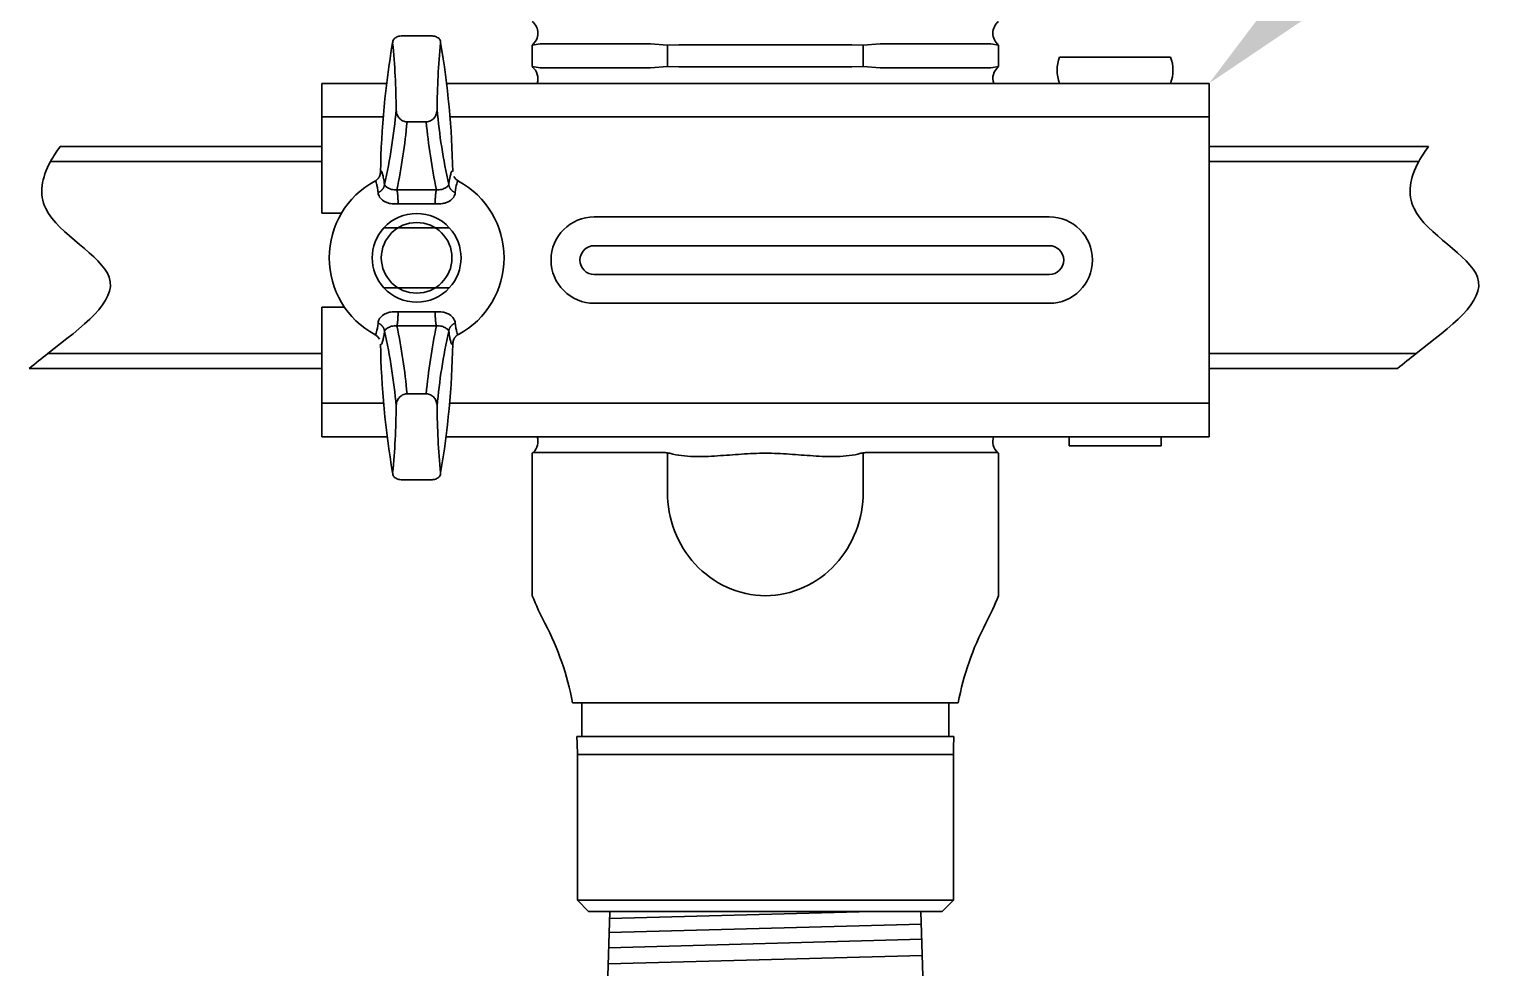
# Model space of a CAD drawing. Header units: centimetres. Extents: x 394264 to 551709, y 50011 to 59011.
# Drawn here: x 545143.4 to 545308.2, y 51736.2 to 51842.4 of the extents above; entities that cross this region are included whole.
import ezdxf

# ---------------------------------------------------------------- set-up
doc = ezdxf.new("R2010")
doc.units = ezdxf.units.CM
doc.layers.add('0-KRCN-YNG-DETAY-ÇERÇEVE', color=71, linetype='Continuous', lineweight=40)
doc.layers.add('T-DETAY', color=9, linetype='Continuous', lineweight=30)

# ---------------------------------------------------------------- blocks, each defined once
blk = doc.blocks.new('G$C7454597B')
at = {"layer": 'T-DETAY'}
for p, q in [((287.791, -733.889, 69118.556), (289.278, -733.889, 69118.556)), ((295.073, -734.43, 69118.556), (295.516, -734.349, 69118.556)), ((295.073, -735.631, 69118.556), (295.073, -734.43, 69118.556)), ((295.516, -734.349, 69118.556), (301.766, -734.349, 69118.556)), ((301.766, -734.349, 69118.556), (302.718, -734.43, 69118.556)), ((302.718, -734.43, 69118.556), (303.364, -734.411, 69118.556)), ((302.718, -735.631, 69118.556), (302.718, -734.43, 69118.556)), ((303.364, -734.411, 69118.556), (313.152, -734.411, 69118.556)), ((313.152, -734.411, 69118.556), (313.797, -734.43, 69118.556)), ((313.797, -734.43, 69118.556), (314.75, -734.349, 69118.556)), ((313.797, -735.631, 69118.556), (313.797, -734.43, 69118.556)), ((314.75, -734.349, 69118.556), (321, -734.349, 69118.556)), ((321, -734.349, 69118.556), (321.442, -734.43, 69118.556)), ((321.442, -735.631, 69118.556), (321.442, -734.43, 69118.556)), ((295.073, -735.631, 69118.556), (295.516, -735.712, 69118.556)), ((301.766, -735.712, 69118.556), (302.718, -735.631, 69118.556)), ((302.718, -735.631, 69118.556), (303.364, -735.65, 69118.556)), ((303.364, -735.65, 69118.556), (313.152, -735.65, 69118.556)), ((313.152, -735.65, 69118.556), (313.797, -735.631, 69118.556)), ((313.797, -735.631, 69118.556), (314.75, -735.712, 69118.556)), ((321, -735.712, 69118.556), (321.442, -735.631, 69118.556)), ((324.899, -735.098, 69118.556), (331.17, -735.098, 69118.556)), ((295.516, -735.712, 69118.556), (301.766, -735.712, 69118.556)), ((314.75, -735.712, 69118.556), (321, -735.712, 69118.556)), ((283.165, -738.479, 69118.556), (283.165, -736.587, 69118.556)), ((283.165, -736.587, 69118.556), (286.873, -736.587, 69118.556)), ((290.192, -736.587, 69118.556), (333.351, -736.587, 69118.556)), ((333.351, -738.479, 69118.556), (333.351, -736.587, 69118.556)), ((283.165, -738.479, 69118.556), (286.661, -738.479, 69118.556)), ((283.165, -743.923, 69118.556), (283.165, -738.479, 69118.556)), ((287.992, -738.764, 69118.556), (289.077, -738.764, 69118.556)), ((290.408, -738.479, 69118.556), (333.351, -738.479, 69118.556)), ((333.351, -754.684, 69118.556), (333.351, -738.479, 69118.556)), ((268.382, -740.159, 69118.556), (283.165, -740.159, 69118.556)), ((333.351, -740.159, 69118.556), (345.766, -740.159, 69118.556)), ((267.822, -741.01, 69118.556), (283.165, -741.01, 69118.556)), ((333.351, -741.01, 69118.556), (345.206, -741.01, 69118.556)), ((287.42, -742.607, 69118.556), (289.649, -742.607, 69118.556)), ((283.165, -743.923, 69118.556), (284.287, -743.923, 69118.556)), ((287.486, -743.395, 69118.556), (289.583, -743.395, 69118.556)), ((286.687, -744.753, 69118.556), (290.382, -744.753, 69118.556)), ((298.582, -744.136, 69118.556), (324.313, -744.136, 69118.556)), ((298.582, -745.767, 69118.556), (324.313, -745.767, 69118.556)), ((298.582, -747.396, 69118.556), (324.313, -747.396, 69118.556)), ((286.687, -748.155, 69118.556), (290.382, -748.155, 69118.556)), ((283.165, -754.684, 69118.556), (283.165, -749.24, 69118.556)), ((283.165, -749.24, 69118.556), (284.45, -749.24, 69118.556)), ((287.486, -749.513, 69118.556), (289.583, -749.513, 69118.556)), ((298.582, -749.027, 69118.556), (324.313, -749.027, 69118.556)), ((287.42, -750.301, 69118.556), (289.649, -750.301, 69118.556)), ((267.673, -751.867, 69118.556), (283.165, -751.867, 69118.556)), ((333.351, -751.867, 69118.556), (345.056, -751.867, 69118.556)), ((266.618, -752.718, 69118.556), (283.165, -752.718, 69118.556)), ((333.351, -752.718, 69118.556), (344.002, -752.718, 69118.556)), ((287.992, -754.144, 69118.556), (289.077, -754.144, 69118.556)), ((283.165, -756.576, 69118.556), (283.165, -754.684, 69118.556)), ((283.165, -754.684, 69118.556), (286.682, -754.684, 69118.556)), ((290.387, -754.684, 69118.556), (333.351, -754.684, 69118.556)), ((333.351, -756.576, 69118.556), (333.351, -754.684, 69118.556)), ((283.165, -756.576, 69118.556), (286.91, -756.576, 69118.556)), ((290.164, -756.576, 69118.556), (333.351, -756.576, 69118.556)), ((325.43, -757.087, 69118.556), (325.43, -756.576, 69118.556)), ((325.43, -757.087, 69118.556), (330.64, -757.087, 69118.556)), ((330.64, -757.087, 69118.556), (330.64, -756.576, 69118.556)), ((295.073, -757.51, 69118.556), (295.127, -757.464, 69118.556)), ((295.073, -759.704, 69118.556), (295.073, -757.51, 69118.556)), ((295.127, -757.464, 69118.556), (302.594, -757.464, 69118.556)), ((302.594, -757.464, 69118.556), (302.718, -757.51, 69118.556)), ((302.718, -759.704, 69118.556), (302.718, -757.51, 69118.556)), ((302.718, -757.51, 69118.556), (302.857, -757.51, 69118.556)), ((313.659, -757.51, 69118.556), (313.797, -757.51, 69118.556)), ((313.797, -757.51, 69118.556), (313.922, -757.464, 69118.556)), ((313.797, -759.704, 69118.556), (313.797, -757.51, 69118.556)), ((313.922, -757.464, 69118.556), (321.389, -757.464, 69118.556)), ((321.389, -757.464, 69118.556), (321.442, -757.51, 69118.556)), ((321.442, -759.704, 69118.556), (321.442, -757.51, 69118.556)), ((287.791, -759.019, 69118.556), (289.278, -759.019, 69118.556)), ((295.073, -765.566, 69118.556), (295.073, -759.704, 69118.556)), ((321.442, -765.566, 69118.556), (321.442, -759.704, 69118.556)), ((297.354, -771.625, 69118.556), (319.162, -771.625, 69118.556)), ((297.88, -773.539, 69118.556), (297.88, -771.625, 69118.556)), ((318.635, -773.539, 69118.556), (318.635, -771.625, 69118.556)), ((297.593, -773.539, 69118.556), (318.923, -773.539, 69118.556)), ((297.625, -774.555, 69118.556), (318.891, -774.555, 69118.556)), ((297.625, -782.789, 69118.556), (297.625, -774.555, 69118.556)), ((318.891, -782.789, 69118.556), (318.891, -774.555, 69118.556)), ((297.625, -782.789, 69118.556), (318.891, -782.789, 69118.556)), ((297.625, -782.789, 69118.556), (298.263, -783.427, 69118.556)), ((298.263, -783.427, 69118.556), (318.253, -783.427, 69118.556)), ((299.326, -787.689, 69118.556), (299.459, -783.427, 69118.556)), ((299.447, -783.833, 69118.556), (314.265, -783.434, 69118.556)), ((317.057, -783.427, 69118.556), (317.189, -787.689, 69118.556)), ((318.253, -783.427, 69118.556), (318.891, -782.789, 69118.556)), ((299.422, -784.619, 69118.556), (317.079, -784.144, 69118.556)), ((299.395, -785.482, 69118.556), (317.106, -785.005, 69118.556)), ((299.367, -786.393, 69118.556), (317.134, -785.916, 69118.556))]:
    blk.add_line(p, q, dxfattribs=at)
blk.add_circle((288.534, -746.454, 69118.556), 1.998, dxfattribs=at)
for centre, radius, start, end in [((294.542, -733.747, 69118.556), 0.851, 308.68219, 51.31781), ((321.974, -733.747, 69118.556), 0.851, 128.68219, 231.31781), ((335.181, -742.486, 69118.556), 48.699, 170.30117, 178.92708), ((246.401, -738.322, 69118.556), 40.977, 0.35308, 5.65794), ((330.672, -738.322, 69118.556), 40.981, 174.34233, 179.64666), ((241.88, -742.487, 69118.556), 48.706, 1.07354, 9.6982), ((294.542, -736.314, 69118.556), 0.851, 341.12003, 51.31781), ((321.974, -736.314, 69118.556), 0.851, 128.68219, 198.95238), ((326.817, -735.842, 69118.556), 2.057, 158.79203, 201.20797), ((329.252, -735.842, 69118.556), 2.057, 338.79203, 21.20797), ((255.068, -735.181, 69118.556), 32.439, 347.31861, 354.89109), ((321.998, -735.181, 69118.556), 32.436, 185.10858, 192.68173), ((252.19, -735.401, 69118.556), 35.959, 348.44047, 354.63466), ((324.881, -735.401, 69118.556), 35.961, 185.3655, 191.55937), ((273.67, -744.249, 69118.556), 6.685, 142.27747, 151.01448), ((351.053, -744.249, 69118.556), 6.685, 142.27757, 151.01438), ((288.534, -746.454, 69118.556), 4.944, 118.4856, 241.48446), ((285.454, -741.471, 69118.556), 1.043, 338.95521, 351.97411), ((291.132, -741.613, 69118.556), 0.547, 205.44659, 244.71409), ((288.534, -746.454, 69118.556), 4.944, 298.50469, 61.47092), ((288.534, -746.454, 69118.556), 2.512, 137.36439, 222.63561), ((288.534, -746.454, 69118.556), 2.512, 42.63561, 137.36439), ((288.534, -746.454, 69118.556), 2.512, 317.36439, 42.63561), ((298.582, -746.581, 69118.556), 2.446, 90, 270), ((324.313, -746.581, 69118.556), 2.446, 270, 90), ((298.582, -746.581, 69118.556), 0.815, 90, 270), ((324.313, -746.581, 69118.556), 0.815, 270, 90), ((288.534, -746.454, 69118.556), 2.512, 222.63561, 317.36439), ((252.188, -757.507, 69118.556), 35.961, 5.3655, 11.55937), ((324.879, -757.506, 69118.556), 35.959, 168.44047, 174.63466), ((285.937, -751.295, 69118.556), 0.547, 25.44659, 64.71409), ((335.188, -750.421, 69118.556), 48.706, 181.07354, 189.6982), ((255.071, -757.726, 69118.556), 32.436, 5.10858, 12.68173), ((322.001, -757.727, 69118.556), 32.439, 167.31861, 174.89109), ((241.887, -750.421, 69118.556), 48.699, 350.30117, 358.92708), ((291.615, -751.437, 69118.556), 1.043, 158.9552, 171.97412), ((288.733, -779.052, 69118.556), 34.388, 127.76529, 130.02261), ((366.117, -779.052, 69118.556), 34.388, 127.76528, 130.02261), ((246.397, -754.586, 69118.556), 40.981, 354.34233, 359.64666), ((330.668, -754.586, 69118.556), 40.977, 180.35308, 185.65794), ((294.542, -756.846, 69118.556), 0.851, 313.43254, 18.48242), ((321.974, -756.846, 69118.556), 0.851, 161.51758, 226.56746), ((303.987, -750.307, 69118.556), 7.291, 258.98473, 261.08807), ((312.529, -750.307, 69118.556), 7.291, 278.91193, 281.01527), ((309.906, -759.704, 69118.556), 15.949, 201.57191, 207.74848), ((306.61, -759.704, 69118.556), 15.949, 332.25152, 338.43119), ((281.676, -774.555, 69118.556), 15.949, 10.58596, 27.74848), ((334.84, -774.555, 69118.556), 15.949, 152.25152, 169.41404), ((281.676, -774.555, 69118.556), 15.949, 0, 3.65282), ((334.84, -774.555, 69118.556), 15.949, 176.34718, 180)]:
    blk.add_arc(centre, radius, start, end, dxfattribs=at)
for points, knots in [([(287.791, -733.889, 69118.556), (287.699, -733.889, 69118.556), (287.609, -733.9, 69118.556), (287.45, -733.94, 69118.556), (287.381, -733.97, 69118.556), (287.217, -734.078, 69118.556), (287.166, -734.176, 69118.556), (287.179, -734.282, 69118.556)], [0, 0, 0, 0, 0.25, 0.25, 0.5, 0.5, 1, 1, 1, 1]), ([(289.89, -734.282, 69118.556), (289.897, -734.229, 69118.556), (289.887, -734.179, 69118.556), (289.837, -734.084, 69118.556), (289.797, -734.042, 69118.556), (289.688, -733.97, 69118.556), (289.619, -733.94, 69118.556), (289.46, -733.9, 69118.556), (289.37, -733.889, 69118.556), (289.278, -733.889, 69118.556)], [0, 0, 0, 0, 0.25, 0.25, 0.5, 0.5, 0.75, 0.75, 1, 1, 1, 1]), ([(287.377, -738.069, 69118.556), (287.379, -738.155, 69118.556), (287.393, -738.238, 69118.556), (287.45, -738.399, 69118.556), (287.49, -738.474, 69118.556), (287.599, -738.607, 69118.556), (287.666, -738.663, 69118.556), (287.819, -738.742, 69118.556), (287.904, -738.764, 69118.556), (287.992, -738.764, 69118.556)], [0, 0, 0, 0, 0.25, 0.25, 0.5, 0.5, 0.75, 0.75, 1, 1, 1, 1]), ([(289.077, -738.764, 69118.556), (289.164, -738.764, 69118.556), (289.249, -738.742, 69118.556), (289.402, -738.664, 69118.556), (289.469, -738.608, 69118.556), (289.578, -738.475, 69118.556), (289.619, -738.399, 69118.556), (289.675, -738.238, 69118.556), (289.69, -738.154, 69118.556), (289.691, -738.069, 69118.556)], [0, 0, 0, 0, 0.25, 0.25, 0.5, 0.5, 0.75, 0.75, 1, 1, 1, 1]), ([(267.673, -751.867, 69118.556), (269.615, -750.35, 69118.556), (273.434, -747.632, 69118.556), (266.873, -744.455, 69118.556), (267.325, -741.92, 69118.556), (267.822, -741.01, 69118.556)], [0, 0, 0, 0, 0.413345, 0.787126, 1, 1, 1, 1]), ([(345.206, -741.01, 69118.556), (344.708, -741.92, 69118.556), (344.257, -744.455, 69118.556), (350.817, -747.632, 69118.556), (346.999, -750.35, 69118.556), (345.056, -751.867, 69118.556)], [0, 0, 0, 0, 0.212874, 0.586655, 1, 1, 1, 1]), ([(286.352, -742.763, 69118.556), (286.341, -742.652, 69118.556), (286.327, -742.558, 69118.556), (286.298, -742.395, 69118.556), (286.282, -742.326, 69118.556), (286.25, -742.207, 69118.556), (286.235, -742.156, 69118.556), (286.202, -742.097, 69118.556), (286.184, -742.091, 69118.556), (286.16, -742.13, 69118.556)], [0, 0, 0, 0, 0.25, 0.25, 0.5, 0.5, 0.75, 0.75, 1, 1, 1, 1]), ([(286.491, -741.574, 69118.556), (286.511, -741.532, 69118.556), (286.531, -741.533, 69118.556), (286.56, -741.576, 69118.556), (286.57, -741.598, 69118.556), (286.589, -741.65, 69118.556), (286.599, -741.681, 69118.556), (286.627, -741.784, 69118.556), (286.645, -741.865, 69118.556), (286.681, -742.058, 69118.556), (286.699, -742.171, 69118.556), (286.715, -742.302, 69118.556)], [0, 0, 0, 0, 0.25, 0.25, 0.375, 0.375, 0.5, 0.5, 0.75, 0.75, 1, 1, 1, 1]), ([(290.354, -742.302, 69118.556), (290.386, -742.039, 69118.556), (290.422, -741.855, 69118.556), (290.479, -741.647, 69118.556), (290.498, -741.591, 69118.556), (290.538, -741.533, 69118.556), (290.558, -741.533, 69118.556), (290.578, -741.574, 69118.556)], [0, 0, 0, 0, 0.5, 0.5, 0.75, 0.75, 1, 1, 1, 1]), ([(290.908, -742.13, 69118.556), (290.884, -742.091, 69118.556), (290.867, -742.097, 69118.556), (290.834, -742.156, 69118.556), (290.819, -742.207, 69118.556), (290.771, -742.384, 69118.556), (290.739, -742.541, 69118.556), (290.717, -742.763, 69118.556)], [0, 0, 0, 0, 0.25, 0.25, 0.5, 0.5, 1, 1, 1, 1]), ([(287.486, -743.395, 69118.556), (287.339, -743.409, 69118.556), (287.194, -743.405, 69118.556), (286.983, -743.369, 69118.556), (286.915, -743.352, 69118.556), (286.788, -743.307, 69118.556), (286.728, -743.278, 69118.556), (286.572, -743.181, 69118.556), (286.493, -743.1, 69118.556), (286.389, -742.935, 69118.556), (286.36, -742.848, 69118.556), (286.352, -742.763, 69118.556)], [0, 0, 0, 0, 0.25, 0.25, 0.375, 0.375, 0.5, 0.5, 0.75, 0.75, 1, 1, 1, 1]), ([(286.715, -742.302, 69118.556), (286.724, -742.332, 69118.556), (286.743, -742.362, 69118.556), (286.8, -742.424, 69118.556), (286.84, -742.457, 69118.556), (286.953, -742.523, 69118.556), (287.027, -742.556, 69118.556), (287.205, -742.604, 69118.556), (287.311, -742.618, 69118.556), (287.42, -742.607, 69118.556)], [0, 0, 0, 0, 0.25, 0.25, 0.5, 0.5, 0.75, 0.75, 1, 1, 1, 1]), ([(290.717, -742.763, 69118.556), (290.708, -742.848, 69118.556), (290.681, -742.933, 69118.556), (290.577, -743.099, 69118.556), (290.499, -743.18, 69118.556), (290.341, -743.278, 69118.556), (290.283, -743.306, 69118.556), (290.156, -743.351, 69118.556), (290.087, -743.369, 69118.556), (289.878, -743.405, 69118.556), (289.73, -743.409, 69118.556), (289.583, -743.395, 69118.556)], [0, 0, 0, 0, 0.25, 0.25, 0.5, 0.5, 0.625, 0.625, 0.75, 0.75, 1, 1, 1, 1]), ([(289.649, -742.607, 69118.556), (289.757, -742.618, 69118.556), (289.862, -742.605, 69118.556), (290.041, -742.557, 69118.556), (290.115, -742.523, 69118.556), (290.227, -742.458, 69118.556), (290.268, -742.425, 69118.556), (290.326, -742.362, 69118.556), (290.344, -742.332, 69118.556), (290.354, -742.302, 69118.556)], [0, 0, 0, 0, 0.25, 0.25, 0.5, 0.5, 0.75, 0.75, 1, 1, 1, 1]), ([(286.352, -750.145, 69118.556), (286.36, -750.06, 69118.556), (286.388, -749.975, 69118.556), (286.492, -749.809, 69118.556), (286.57, -749.728, 69118.556), (286.728, -749.63, 69118.556), (286.786, -749.602, 69118.556), (286.913, -749.556, 69118.556), (286.982, -749.539, 69118.556), (287.191, -749.503, 69118.556), (287.339, -749.499, 69118.556), (287.486, -749.513, 69118.556)], [0, 0, 0, 0, 0.25, 0.25, 0.5, 0.5, 0.625, 0.625, 0.75, 0.75, 1, 1, 1, 1]), ([(289.583, -749.513, 69118.556), (289.729, -749.499, 69118.556), (289.874, -749.503, 69118.556), (290.086, -749.539, 69118.556), (290.154, -749.556, 69118.556), (290.28, -749.601, 69118.556), (290.34, -749.63, 69118.556), (290.497, -749.727, 69118.556), (290.575, -749.807, 69118.556), (290.68, -749.973, 69118.556), (290.708, -750.059, 69118.556), (290.717, -750.145, 69118.556)], [0, 0, 0, 0, 0.25, 0.25, 0.375, 0.375, 0.5, 0.5, 0.75, 0.75, 1, 1, 1, 1]), ([(286.16, -750.778, 69118.556), (286.184, -750.817, 69118.556), (286.202, -750.81, 69118.556), (286.235, -750.752, 69118.556), (286.25, -750.701, 69118.556), (286.298, -750.524, 69118.556), (286.329, -750.366, 69118.556), (286.352, -750.145, 69118.556)], [0, 0, 0, 0, 0.25, 0.25, 0.5, 0.5, 1, 1, 1, 1]), ([(287.42, -750.301, 69118.556), (287.311, -750.29, 69118.556), (287.206, -750.303, 69118.556), (287.027, -750.351, 69118.556), (286.954, -750.384, 69118.556), (286.842, -750.45, 69118.556), (286.801, -750.483, 69118.556), (286.743, -750.546, 69118.556), (286.724, -750.576, 69118.556), (286.715, -750.606, 69118.556)], [0, 0, 0, 0, 0.25, 0.25, 0.5, 0.5, 0.75, 0.75, 1, 1, 1, 1]), ([(290.354, -750.606, 69118.556), (290.344, -750.576, 69118.556), (290.326, -750.546, 69118.556), (290.268, -750.484, 69118.556), (290.228, -750.451, 69118.556), (290.116, -750.385, 69118.556), (290.042, -750.351, 69118.556), (289.864, -750.303, 69118.556), (289.758, -750.29, 69118.556), (289.649, -750.301, 69118.556)], [0, 0, 0, 0, 0.25, 0.25, 0.5, 0.5, 0.75, 0.75, 1, 1, 1, 1]), ([(290.717, -750.145, 69118.556), (290.728, -750.256, 69118.556), (290.742, -750.35, 69118.556), (290.771, -750.512, 69118.556), (290.787, -750.582, 69118.556), (290.819, -750.701, 69118.556), (290.834, -750.752, 69118.556), (290.867, -750.81, 69118.556), (290.885, -750.817, 69118.556), (290.908, -750.778, 69118.556)], [0, 0, 0, 0, 0.25, 0.25, 0.5, 0.5, 0.75, 0.75, 1, 1, 1, 1]), ([(286.715, -750.606, 69118.556), (286.682, -750.869, 69118.556), (286.646, -751.053, 69118.556), (286.589, -751.26, 69118.556), (286.57, -751.317, 69118.556), (286.531, -751.374, 69118.556), (286.511, -751.375, 69118.556), (286.491, -751.333, 69118.556)], [0, 0, 0, 0, 0.5, 0.5, 0.75, 0.75, 1, 1, 1, 1]), ([(290.578, -751.333, 69118.556), (290.558, -751.375, 69118.556), (290.538, -751.375, 69118.556), (290.509, -751.332, 69118.556), (290.499, -751.31, 69118.556), (290.479, -751.257, 69118.556), (290.47, -751.226, 69118.556), (290.442, -751.124, 69118.556), (290.423, -751.043, 69118.556), (290.388, -750.85, 69118.556), (290.37, -750.737, 69118.556), (290.354, -750.606, 69118.556)], [0, 0, 0, 0, 0.25, 0.25, 0.375, 0.375, 0.5, 0.5, 0.75, 0.75, 1, 1, 1, 1]), ([(287.992, -754.144, 69118.556), (287.905, -754.144, 69118.556), (287.819, -754.166, 69118.556), (287.667, -754.244, 69118.556), (287.599, -754.3, 69118.556), (287.491, -754.433, 69118.556), (287.45, -754.509, 69118.556), (287.394, -754.67, 69118.556), (287.379, -754.753, 69118.556), (287.377, -754.838, 69118.556)], [0, 0, 0, 0, 0.25, 0.25, 0.5, 0.5, 0.75, 0.75, 1, 1, 1, 1]), ([(289.691, -754.838, 69118.556), (289.69, -754.753, 69118.556), (289.675, -754.67, 69118.556), (289.619, -754.509, 69118.556), (289.578, -754.434, 69118.556), (289.47, -754.301, 69118.556), (289.403, -754.244, 69118.556), (289.249, -754.165, 69118.556), (289.164, -754.144, 69118.556), (289.077, -754.144, 69118.556)], [0, 0, 0, 0, 0.25, 0.25, 0.5, 0.5, 0.75, 0.75, 1, 1, 1, 1]), ([(313.659, -757.51, 69118.556), (313.441, -757.576, 69118.556), (313.219, -757.616, 69118.556), (312.773, -757.672, 69118.556), (312.548, -757.686, 69118.556), (311.87, -757.705, 69118.556), (311.418, -757.686, 69118.556), (310.516, -757.628, 69118.556), (310.065, -757.59, 69118.556), (309.163, -757.53, 69118.556), (308.711, -757.51, 69118.556), (307.807, -757.51, 69118.556), (307.355, -757.53, 69118.556), (306.453, -757.59, 69118.556), (306.003, -757.628, 69118.556), (305.101, -757.685, 69118.556), (304.648, -757.705, 69118.556), (303.971, -757.686, 69118.556), (303.745, -757.672, 69118.556), (303.298, -757.616, 69118.556), (303.073, -757.575, 69118.556), (302.857, -757.51, 69118.556)], [0, 0, 0, 0, 0.0625, 0.0625, 0.125, 0.125, 0.25, 0.25, 0.375, 0.375, 0.5, 0.5, 0.625, 0.625, 0.75, 0.75, 0.875, 0.875, 0.9375, 0.9375, 1, 1, 1, 1]), ([(287.179, -758.626, 69118.556), (287.172, -758.679, 69118.556), (287.182, -758.729, 69118.556), (287.232, -758.823, 69118.556), (287.271, -758.866, 69118.556), (287.381, -758.938, 69118.556), (287.449, -758.967, 69118.556), (287.609, -759.008, 69118.556), (287.699, -759.019, 69118.556), (287.791, -759.019, 69118.556)], [0, 0, 0, 0, 0.25, 0.25, 0.5, 0.5, 0.75, 0.75, 1, 1, 1, 1]), ([(289.278, -759.019, 69118.556), (289.37, -759.019, 69118.556), (289.46, -759.008, 69118.556), (289.619, -758.968, 69118.556), (289.688, -758.938, 69118.556), (289.852, -758.829, 69118.556), (289.903, -758.731, 69118.556), (289.89, -758.626, 69118.556)], [0, 0, 0, 0, 0.25, 0.25, 0.5, 0.5, 1, 1, 1, 1]), ([(302.718, -759.704, 69118.556), (302.718, -761.207, 69118.556), (303.278, -762.687, 69118.556), (305.296, -764.885, 69118.556), (306.752, -765.566, 69118.556), (309.013, -765.566, 69118.556), (309.752, -765.402, 69118.556), (311.111, -764.786, 69118.556), (311.726, -764.334, 69118.556), (313.235, -762.691, 69118.556), (313.797, -761.193, 69118.556), (313.797, -759.704, 69118.556)], [0, 0, 0, 0, 0.25, 0.25, 0.5, 0.5, 0.625, 0.625, 0.75, 0.75, 1, 1, 1, 1])]:
    blk.add_open_spline(points, degree=3, knots=knots, dxfattribs=at)
for points, weights in [([(286.16, -742.13, 69118.556), (286.342, -742.034, 69118.556), (286.43, -741.851, 69118.556)], [1, 0.950801653525, 1]), ([(286.43, -741.851, 69118.556), (286.493, -741.72, 69118.556), (286.491, -741.574, 69118.556)], [1, 0.974048048839, 1]), ([(286.352, -742.763, 69118.556), (286.696, -742.615, 69118.556), (286.715, -742.302, 69118.556)], [1, 0.858109029633, 1]), ([(287.486, -743.395, 69118.556), (287.482, -742.823, 69118.556), (287.42, -742.607, 69118.556)], [1, 0.727927690661, 1]), ([(289.649, -742.607, 69118.556), (289.586, -742.823, 69118.556), (289.583, -743.395, 69118.556)], [1, 0.727927690661, 1]), ([(290.354, -742.302, 69118.556), (290.373, -742.615, 69118.556), (290.717, -742.763, 69118.556)], [1, 0.858109029633, 1]), ([(287.42, -750.301, 69118.556), (287.482, -750.085, 69118.556), (287.486, -749.513, 69118.556)], [1, 0.727927690664, 1]), ([(289.583, -749.513, 69118.556), (289.586, -750.085, 69118.556), (289.649, -750.301, 69118.556)], [1, 0.72792769066, 1]), ([(286.715, -750.606, 69118.556), (286.696, -750.293, 69118.556), (286.352, -750.145, 69118.556)], [1, 0.858109029633, 1]), ([(290.717, -750.145, 69118.556), (290.373, -750.293, 69118.556), (290.354, -750.606, 69118.556)], [1, 0.858109029633, 1]), ([(290.638, -751.057, 69118.556), (290.575, -751.188, 69118.556), (290.578, -751.333, 69118.556)], [1, 0.974048048839, 1]), ([(290.908, -750.778, 69118.556), (290.727, -750.873, 69118.556), (290.638, -751.057, 69118.556)], [1, 0.950801653525, 1])]:
    blk.add_rational_spline(points, weights, degree=2, dxfattribs=at)
at = {"layer": 'T-DETAY', "color": 6}
blk.add_solid([(339.529, -732.42, 69118.556), (333.351, -736.587, 69118.556), (337.843, -730.641, 69118.556)], dxfattribs=at)
blk = doc.blocks.new('*U239')
at = {"layer": '0-KRCN-YNG-DETAY-ÇERÇEVE', "xscale": 2, "yscale": 2, "zscale": 2}
blk.add_blockref('G$C7454597B', (0, 0), dxfattribs=at)

msp = doc.modelspace()

# ---------------------------------------------------------------- block references
at = {"layer": '0-KRCN-YNG-DETAY-ÇERÇEVE'}
msp.add_blockref('*U239', (544610.18, 53309.44), dxfattribs=at)

doc.saveas('drawing.dxf')
